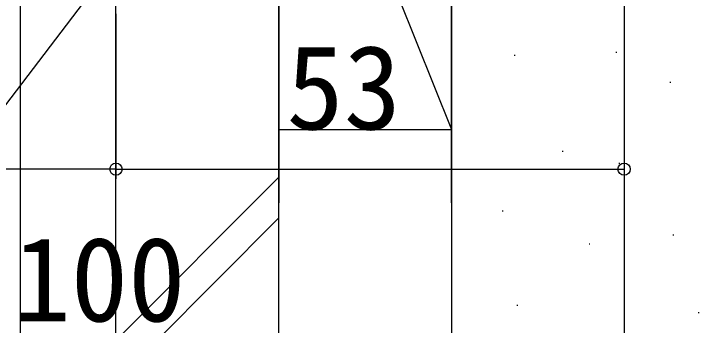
# Model space of a CAD drawing. Units: millimetres, scale not verified. Extents: x -525 to 525, y -783 to 779.
# Drawn here: x -413.1 to -341.6, y -717.8 to -685.3 of the extents above; entities that cross this region are included whole.
import ezdxf
from ezdxf.enums import TextEntityAlignment as Align

# ---------------------------------------------------------------- set-up
doc = ezdxf.new("R2010")
doc.units = ezdxf.units.MM
doc.header["$LTSCALE"] = 4
doc.layers.add('0-7_YKK_D', color=6, linetype='Continuous')
doc.layers.add('0-9_YSS_K', color=3, linetype='Continuous')
doc.styles.add('ＭＳ ゴシック', font='')
doc.styles.get('ＭＳ ゴシック').set_extended_font_data('MS Gothic')

msp = doc.modelspace()

# ---------------------------------------------------------------- linework, layer by layer
at = {"layer": '0-7_YKK_D'}
for p, q in [((-412.448, -567.05), (-412.448, -742.55)), ((-349.448, -578.2), (-349.448, -722.55)), ((-349.448, -606.55), (-349.448, -702.55)), ((-402.448, -685.35), (-402.448, -702.55)), ((-402.448, -685.35), (-402.448, -702.55)), ((-402.448, -701.55), (-449.448, -701.55)), ((-402.448, -701.55), (-349.448, -701.55))]:
    msp.add_line(p, q, dxfattribs=at)
msp.add_lwpolyline([(-404.881, -682.902), (-406.427, -684.93), (-449.615, -741.557), (-502.122, -741.557)], dxfattribs=at)
for centre in [(-402.448, -701.55), (-402.448, -701.55), (-349.448, -701.55)]:
    msp.add_circle(centre, 0.637, dxfattribs=at)
at = {"layer": '0-9_YSS_K'}
for p, q in [((-402.448, -734.55), (-402.448, -649.423)), ((-385.448, -734.55), (-385.448, -652.423)), ((-385.448, -652.423), (-367.448, -697.423)), ((-367.448, -652.423), (-367.448, -734.55)), ((-350.294, -689.368), (-350.194, -689.368)), ((-360.901, -689.68), (-360.801, -689.68)), ((-344.678, -692.487), (-344.578, -692.487)), ((-385.448, -697.423), (-367.448, -697.423)), ((-355.909, -699.66), (-355.809, -699.66)), ((-349.982, -700.907), (-349.882, -700.907)), ((-385.448, -702.392), (-402.448, -719.392)), ((-362.149, -705.897), (-362.049, -705.897)), ((-385.448, -706.635), (-402.448, -723.635)), ((-344.366, -708.392), (-344.266, -708.392)), ((-353.102, -709.328), (-353.002, -709.328)), ((-360.633, -715.71), (-360.533, -715.71)), ((-341.7, -716.473), (-341.6, -716.473))]:
    msp.add_line(p, q, dxfattribs=at)
msp.add_lwpolyline([(-367.448, -705.06), (-367.448, -652.423), (-385.448, -652.423), (-385.448, -705.06)], dxfattribs=at)

# ---------------------------------------------------------------- texts
at = {"layer": '0-7_YKK_D', "style": 'ＭＳ ゴシック'}
for s, p in [('53', (-384.675, -700.05)), ('100', (-413.152, -720.05))]:
    msp.add_text(s, height=8.798, dxfattribs=at).set_placement(p, align=Align.BOTTOM_LEFT)

doc.saveas('drawing.dxf')
